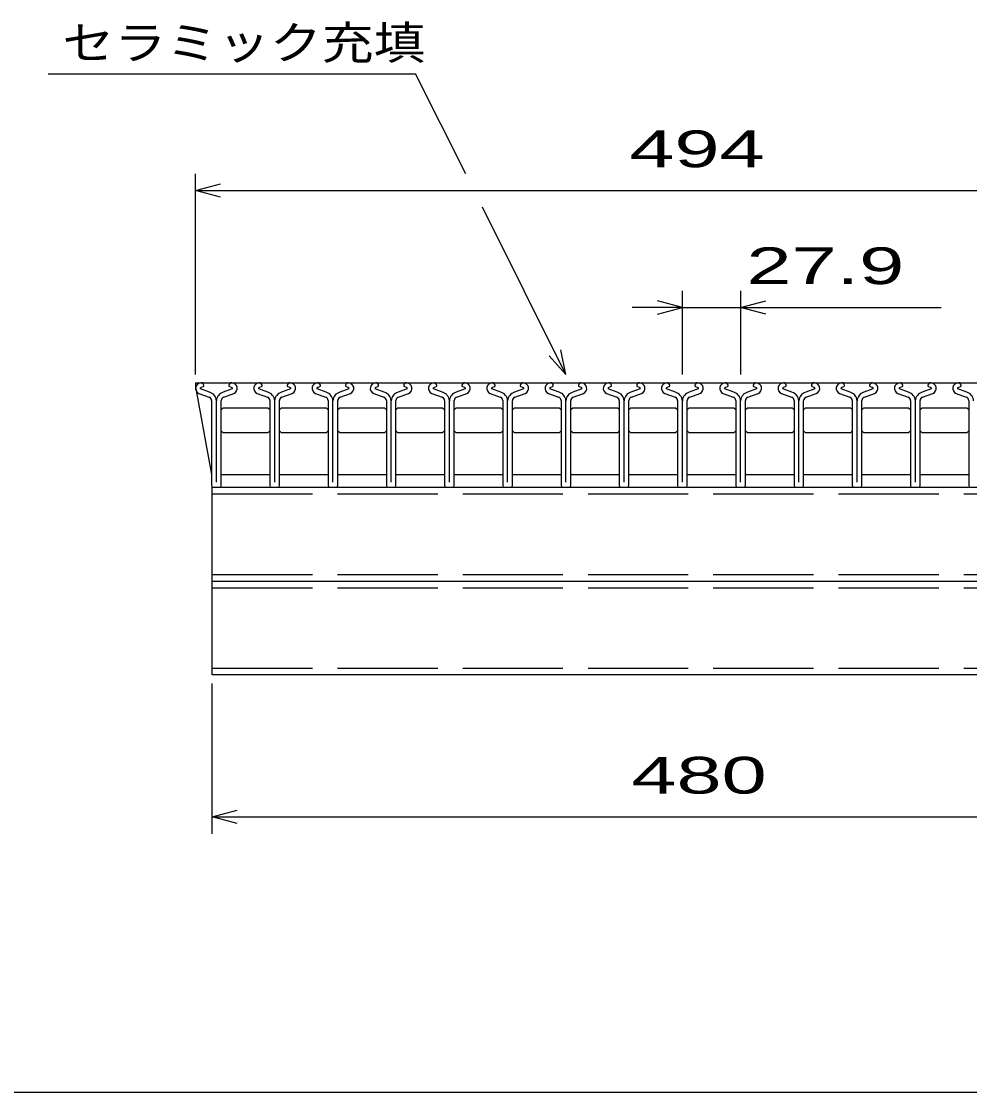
# Model space of a CAD drawing. Units: millimetres, scale not verified. Extents: x -1456 to 1389, y -1026 to 839.
# Drawn here: x -1010 to -556, y -921 to -408 of the extents above; entities that cross this region are included whole.
import ezdxf
from ezdxf.enums import TextEntityAlignment as Align

# ---------------------------------------------------------------- set-up
doc = ezdxf.new("R2010")
doc.units = ezdxf.units.MM
doc.header["$LTSCALE"] = 8
doc.linetypes.add('DASHED', pattern=[7.5, 6, -1.5])
for name, color, linetype, lineweight in [('0_2', 150, 'Continuous', 25), ('16', 3, 'Continuous', 25), ('22', 2, 'Continuous', 25)]:
    doc.layers.add(name, color=color, linetype=linetype, lineweight=lineweight)
doc.styles.add('ベクトル', font='')
doc.styles.get('ベクトル').set_extended_font_data('ベクトル')

msp = doc.modelspace()

# ---------------------------------------------------------------- linework, layer by layer
at = {"layer": '0_2'}
msp.add_line((1388.8, -921.2), (-1379.2, -921.2), dxfattribs=at)
at = {"layer": '16'}
for p, q in [((-927, -581.2), (-433, -581.2)), ((-927, -581.2), (-927, -583.2)), ((-927, -583.2), (-919.3, -625.2)), ((-920.299, -585.728), (-924.619, -584.208)), ((-924.46, -583.513), (-923.02, -582.813)), ((-923.02, -582.813), (-923.02, -582.583)), ((-909.402, -584.208), (-913.722, -585.728)), ((-911.001, -582.583), (-911.001, -582.813)), ((-911.001, -582.813), (-909.561, -583.513)), ((-892.399, -585.728), (-896.719, -584.208)), ((-896.56, -583.513), (-895.12, -582.813)), ((-895.12, -582.813), (-895.12, -582.583)), ((-881.502, -584.208), (-885.822, -585.728)), ((-883.101, -582.583), (-883.101, -582.813)), ((-883.101, -582.813), (-881.661, -583.513)), ((-864.499, -585.728), (-868.819, -584.208)), ((-868.66, -583.513), (-867.22, -582.813)), ((-867.22, -582.813), (-867.22, -582.583)), ((-853.602, -584.208), (-857.922, -585.728)), ((-855.201, -582.583), (-855.201, -582.813)), ((-855.201, -582.813), (-853.761, -583.513)), ((-836.599, -585.728), (-840.919, -584.208)), ((-840.76, -583.513), (-839.32, -582.813)), ((-839.32, -582.813), (-839.32, -582.583)), ((-825.702, -584.208), (-830.022, -585.728)), ((-827.301, -582.583), (-827.301, -582.813)), ((-827.301, -582.813), (-825.861, -583.513)), ((-808.699, -585.728), (-813.019, -584.208)), ((-812.86, -583.513), (-811.42, -582.813)), ((-811.42, -582.813), (-811.42, -582.583)), ((-797.802, -584.208), (-802.122, -585.728)), ((-799.401, -582.583), (-799.401, -582.813)), ((-799.401, -582.813), (-797.961, -583.513)), ((-780.799, -585.728), (-785.119, -584.208)), ((-784.96, -583.513), (-783.52, -582.813)), ((-783.52, -582.813), (-783.52, -582.583)), ((-769.902, -584.208), (-774.222, -585.728)), ((-771.501, -582.583), (-771.501, -582.813)), ((-771.501, -582.813), (-770.061, -583.513)), ((-752.899, -585.728), (-757.219, -584.208)), ((-757.06, -583.513), (-755.62, -582.813)), ((-755.62, -582.813), (-755.62, -582.583)), ((-742.002, -584.208), (-746.322, -585.728)), ((-743.601, -582.583), (-743.601, -582.813)), ((-743.601, -582.813), (-742.161, -583.513)), ((-724.999, -585.728), (-729.319, -584.208)), ((-729.16, -583.513), (-727.72, -582.813)), ((-727.72, -582.813), (-727.72, -582.583)), ((-714.102, -584.208), (-718.422, -585.728)), ((-715.701, -582.583), (-715.701, -582.813)), ((-715.701, -582.813), (-714.261, -583.513)), ((-697.099, -585.728), (-701.419, -584.208)), ((-701.26, -583.513), (-699.82, -582.813)), ((-699.82, -582.813), (-699.82, -582.583)), ((-686.202, -584.208), (-690.522, -585.728)), ((-687.801, -582.583), (-687.801, -582.813)), ((-687.801, -582.813), (-686.361, -583.513)), ((-669.199, -585.728), (-673.519, -584.208)), ((-673.36, -583.513), (-671.92, -582.813)), ((-671.92, -582.813), (-671.92, -582.583)), ((-658.302, -584.208), (-662.622, -585.728)), ((-659.901, -582.583), (-659.901, -582.813)), ((-659.901, -582.813), (-658.461, -583.513)), ((-641.299, -585.728), (-645.619, -584.208)), ((-645.46, -583.513), (-644.02, -582.813)), ((-644.02, -582.813), (-644.02, -582.583)), ((-630.402, -584.208), (-634.722, -585.728)), ((-632.001, -582.583), (-632.001, -582.813)), ((-632.001, -582.813), (-630.561, -583.513)), ((-613.399, -585.728), (-617.719, -584.208)), ((-617.56, -583.513), (-616.12, -582.813)), ((-616.12, -582.813), (-616.12, -582.583)), ((-602.502, -584.208), (-606.822, -585.728)), ((-604.101, -582.583), (-604.101, -582.813)), ((-604.101, -582.813), (-602.661, -583.513)), ((-585.499, -585.728), (-589.819, -584.208)), ((-589.66, -583.513), (-588.22, -582.813)), ((-588.22, -582.813), (-588.22, -582.583)), ((-574.602, -584.208), (-578.922, -585.728)), ((-576.201, -582.583), (-576.201, -582.813)), ((-576.201, -582.813), (-574.761, -583.513)), ((-557.599, -585.728), (-561.919, -584.208)), ((-561.76, -583.513), (-560.32, -582.813)), ((-560.32, -582.813), (-560.32, -582.583)), ((-925.379, -586.379), (-920.509, -588.089)), ((-919.31, -589.792), (-919.31, -630.512)), ((-917, -628.91), (-917, -589.84)), ((-914.71, -630.512), (-914.71, -589.792)), ((-913.512, -588.089), (-908.642, -586.379)), ((-897.479, -586.379), (-892.609, -588.089)), ((-891.41, -589.792), (-891.41, -630.512)), ((-889.1, -628.91), (-889.1, -589.84)), ((-886.81, -630.512), (-886.81, -589.792)), ((-885.612, -588.089), (-880.742, -586.379)), ((-869.579, -586.379), (-864.709, -588.089)), ((-863.51, -589.792), (-863.51, -630.512)), ((-861.2, -628.91), (-861.2, -589.84)), ((-858.91, -630.512), (-858.91, -589.792)), ((-857.712, -588.089), (-852.842, -586.379)), ((-841.679, -586.379), (-836.809, -588.089)), ((-835.61, -589.792), (-835.61, -630.512)), ((-833.3, -628.91), (-833.3, -589.84)), ((-831.01, -630.512), (-831.01, -589.792)), ((-829.812, -588.089), (-824.942, -586.379)), ((-813.779, -586.379), (-808.909, -588.089)), ((-807.71, -589.792), (-807.71, -630.512)), ((-805.4, -628.91), (-805.4, -589.84)), ((-803.11, -630.512), (-803.11, -589.792)), ((-801.912, -588.089), (-797.042, -586.379)), ((-785.879, -586.379), (-781.009, -588.089)), ((-779.81, -589.792), (-779.81, -630.512)), ((-777.5, -628.91), (-777.5, -589.84)), ((-775.21, -630.512), (-775.21, -589.792)), ((-774.012, -588.089), (-769.142, -586.379)), ((-757.979, -586.379), (-753.109, -588.089)), ((-751.91, -589.792), (-751.91, -630.512)), ((-749.6, -628.91), (-749.6, -589.84)), ((-747.31, -630.512), (-747.31, -589.792)), ((-746.112, -588.089), (-741.242, -586.379)), ((-730.079, -586.379), (-725.209, -588.089)), ((-724.01, -589.792), (-724.01, -630.512)), ((-721.7, -628.91), (-721.7, -589.84)), ((-719.41, -630.512), (-719.41, -589.792)), ((-718.212, -588.089), (-713.342, -586.379)), ((-702.179, -586.379), (-697.309, -588.089)), ((-696.11, -589.792), (-696.11, -630.512)), ((-693.8, -628.91), (-693.8, -589.84)), ((-691.51, -630.512), (-691.51, -589.792)), ((-690.312, -588.089), (-685.442, -586.379)), ((-674.279, -586.379), (-669.409, -588.089)), ((-668.21, -589.792), (-668.21, -630.512)), ((-665.9, -628.91), (-665.9, -589.84)), ((-663.61, -630.512), (-663.61, -589.792)), ((-662.412, -588.089), (-657.542, -586.379)), ((-646.379, -586.379), (-641.509, -588.089)), ((-640.31, -589.792), (-640.31, -630.512)), ((-638, -628.91), (-638, -589.84)), ((-635.71, -630.512), (-635.71, -589.792)), ((-634.512, -588.089), (-629.642, -586.379)), ((-618.479, -586.379), (-613.609, -588.089)), ((-612.41, -589.792), (-612.41, -630.512)), ((-610.1, -628.91), (-610.1, -589.84)), ((-607.81, -630.512), (-607.81, -589.792)), ((-606.612, -588.089), (-601.742, -586.379)), ((-590.579, -586.379), (-585.709, -588.089)), ((-584.51, -589.792), (-584.51, -630.512)), ((-582.2, -628.91), (-582.2, -589.84)), ((-579.91, -630.512), (-579.91, -589.792)), ((-578.712, -588.089), (-573.842, -586.379)), ((-562.679, -586.379), (-557.809, -588.089)), ((-556.61, -589.792), (-556.61, -630.512)), ((-914.75, -594.2), (-913.75, -593.2)), ((-913.75, -593.2), (-892.35, -593.2)), ((-892.35, -593.2), (-891.35, -594.2)), ((-886.85, -594.2), (-885.85, -593.2)), ((-885.85, -593.2), (-864.45, -593.2)), ((-864.45, -593.2), (-863.45, -594.2)), ((-858.95, -594.2), (-857.95, -593.2)), ((-857.95, -593.2), (-836.55, -593.2)), ((-836.55, -593.2), (-835.55, -594.2)), ((-831.05, -594.2), (-830.05, -593.2)), ((-830.05, -593.2), (-808.65, -593.2)), ((-808.65, -593.2), (-807.65, -594.2)), ((-803.15, -594.2), (-802.15, -593.2)), ((-802.15, -593.2), (-780.75, -593.2)), ((-780.75, -593.2), (-779.75, -594.2)), ((-775.25, -594.2), (-774.25, -593.2)), ((-774.25, -593.2), (-752.85, -593.2)), ((-752.85, -593.2), (-751.85, -594.2)), ((-747.35, -594.2), (-746.35, -593.2)), ((-746.35, -593.2), (-724.95, -593.2)), ((-724.95, -593.2), (-723.95, -594.2)), ((-719.45, -594.2), (-718.45, -593.2)), ((-718.45, -593.2), (-697.05, -593.2)), ((-697.05, -593.2), (-696.05, -594.2)), ((-691.55, -594.2), (-690.55, -593.2)), ((-690.55, -593.2), (-669.15, -593.2)), ((-669.15, -593.2), (-668.15, -594.2)), ((-663.65, -594.2), (-662.65, -593.2)), ((-662.65, -593.2), (-641.25, -593.2)), ((-641.25, -593.2), (-640.25, -594.2)), ((-635.75, -594.2), (-634.75, -593.2)), ((-634.75, -593.2), (-613.35, -593.2)), ((-613.35, -593.2), (-612.35, -594.2)), ((-607.85, -594.2), (-606.85, -593.2)), ((-606.85, -593.2), (-585.45, -593.2)), ((-585.45, -593.2), (-584.45, -594.2)), ((-579.95, -594.2), (-578.95, -593.2)), ((-578.95, -593.2), (-557.55, -593.2)), ((-557.55, -593.2), (-556.55, -594.2)), ((-913.75, -605.2), (-914.75, -604.2)), ((-892.35, -605.2), (-913.75, -605.2)), ((-891.35, -604.2), (-892.35, -605.2)), ((-885.85, -605.2), (-886.85, -604.2)), ((-864.45, -605.2), (-885.85, -605.2)), ((-863.45, -604.2), (-864.45, -605.2)), ((-857.95, -605.2), (-858.95, -604.2)), ((-836.55, -605.2), (-857.95, -605.2)), ((-835.55, -604.2), (-836.55, -605.2)), ((-830.05, -605.2), (-831.05, -604.2)), ((-808.65, -605.2), (-830.05, -605.2)), ((-807.65, -604.2), (-808.65, -605.2)), ((-802.15, -605.2), (-803.15, -604.2)), ((-780.75, -605.2), (-802.15, -605.2)), ((-779.75, -604.2), (-780.75, -605.2)), ((-774.25, -605.2), (-775.25, -604.2)), ((-752.85, -605.2), (-774.25, -605.2)), ((-751.85, -604.2), (-752.85, -605.2)), ((-746.35, -605.2), (-747.35, -604.2)), ((-724.95, -605.2), (-746.35, -605.2)), ((-723.95, -604.2), (-724.95, -605.2)), ((-718.45, -605.2), (-719.45, -604.2)), ((-697.05, -605.2), (-718.45, -605.2)), ((-696.05, -604.2), (-697.05, -605.2)), ((-690.55, -605.2), (-691.55, -604.2)), ((-669.15, -605.2), (-690.55, -605.2)), ((-668.15, -604.2), (-669.15, -605.2)), ((-662.65, -605.2), (-663.65, -604.2)), ((-641.25, -605.2), (-662.65, -605.2)), ((-640.25, -604.2), (-641.25, -605.2)), ((-634.75, -605.2), (-635.75, -604.2)), ((-613.35, -605.2), (-634.75, -605.2)), ((-612.35, -604.2), (-613.35, -605.2)), ((-606.85, -605.2), (-607.85, -604.2)), ((-585.45, -605.2), (-606.85, -605.2)), ((-584.45, -604.2), (-585.45, -605.2)), ((-578.95, -605.2), (-579.95, -604.2)), ((-557.55, -605.2), (-578.95, -605.2)), ((-556.55, -604.2), (-557.55, -605.2)), ((-914.7, -625.2), (-891.4, -625.2)), ((-886.8, -625.2), (-863.5, -625.2)), ((-858.9, -625.2), (-835.6, -625.2)), ((-831, -625.2), (-807.7, -625.2)), ((-803.1, -625.2), (-779.8, -625.2)), ((-775.2, -625.2), (-751.9, -625.2)), ((-747.3, -625.2), (-724, -625.2)), ((-719.4, -625.2), (-696.1, -625.2)), ((-691.5, -625.2), (-668.2, -625.2)), ((-663.6, -625.2), (-640.3, -625.2)), ((-635.7, -625.2), (-612.4, -625.2)), ((-607.8, -625.2), (-584.5, -625.2)), ((-579.9, -625.2), (-556.6, -625.2)), ((-919, -631.2), (-439, -631.2)), ((-919, -721.2), (-919, -631.2)), ((-918.61, -631.212), (-915.41, -631.212)), ((-890.71, -631.212), (-887.51, -631.212)), ((-862.81, -631.212), (-859.61, -631.212)), ((-834.91, -631.212), (-831.71, -631.212)), ((-807.01, -631.212), (-803.81, -631.212)), ((-779.11, -631.212), (-775.91, -631.212)), ((-751.21, -631.212), (-748.01, -631.212)), ((-723.31, -631.212), (-720.11, -631.212)), ((-695.41, -631.212), (-692.21, -631.212)), ((-667.51, -631.212), (-664.31, -631.212)), ((-639.61, -631.212), (-636.41, -631.212)), ((-611.71, -631.212), (-608.51, -631.212)), ((-583.81, -631.212), (-580.61, -631.212)), ((-919, -676.2), (-439, -676.2)), ((-439, -721.2), (-919, -721.2))]:
    msp.add_line(p, q, dxfattribs=at)
at = {"layer": '16', "linetype": 'DASHED'}
for p, q in [((-919, -634.4), (-439, -634.4)), ((-919, -673), (-439, -673)), ((-919, -679.4), (-439, -679.4)), ((-919, -718), (-439, -718))]:
    msp.add_line(p, q, dxfattribs=at)
at = {"layer": '16'}
for centre, radius, start, end in [((-924.31, -583.9), 2.7, 90.98, 246.68), ((-924.295, -583.916), 0.44, 111.91, 222.33), ((-924.469, -582.646), 1.45, 2.5, 85.55), ((-909.552, -582.646), 1.45, 94.45, 177.5), ((-909.711, -583.9), 2.7, 293.32, 89.02002), ((-909.726, -583.916), 0.44, 317.67, 68.08999), ((-896.41, -583.9), 2.7, 90.98, 246.68), ((-896.395, -583.916), 0.44, 111.91, 222.33), ((-896.569, -582.646), 1.45, 2.5, 85.55), ((-881.652, -582.646), 1.45, 94.45, 177.5), ((-881.811, -583.9), 2.7, 293.32, 89.02002), ((-881.826, -583.916), 0.44, 317.67, 68.08999), ((-868.51, -583.9), 2.7, 90.98, 246.68), ((-868.495, -583.916), 0.44, 111.91, 222.33), ((-868.669, -582.646), 1.45, 2.5, 85.55), ((-853.752, -582.646), 1.45, 94.45, 177.5), ((-853.911, -583.9), 2.7, 293.32, 89.02002), ((-853.926, -583.916), 0.44, 317.67, 68.08999), ((-840.61, -583.9), 2.7, 90.98, 246.68), ((-840.595, -583.916), 0.44, 111.91, 222.33), ((-840.769, -582.646), 1.45, 2.5, 85.55), ((-825.852, -582.646), 1.45, 94.45, 177.5), ((-826.011, -583.9), 2.7, 293.32, 89.02002), ((-826.026, -583.916), 0.44, 317.67, 68.08999), ((-812.71, -583.9), 2.7, 90.98, 246.68), ((-812.695, -583.916), 0.44, 111.91, 222.33), ((-812.869, -582.646), 1.45, 2.5, 85.55), ((-797.952, -582.646), 1.45, 94.45, 177.5), ((-798.111, -583.9), 2.7, 293.32, 89.02002), ((-798.126, -583.916), 0.44, 317.67, 68.08999), ((-784.81, -583.9), 2.7, 90.98, 246.68), ((-784.795, -583.916), 0.44, 111.91, 222.33), ((-784.969, -582.646), 1.45, 2.5, 85.55), ((-770.052, -582.646), 1.45, 94.45, 177.5), ((-770.211, -583.9), 2.7, 293.32, 89.02002), ((-770.226, -583.916), 0.44, 317.67, 68.08999), ((-756.91, -583.9), 2.7, 90.98, 246.68), ((-756.895, -583.916), 0.44, 111.91, 222.33), ((-757.069, -582.646), 1.45, 2.5, 85.55), ((-742.152, -582.646), 1.45, 94.45, 177.5), ((-742.311, -583.9), 2.7, 293.32, 89.02002), ((-742.326, -583.916), 0.44, 317.67, 68.08999), ((-729.01, -583.9), 2.7, 90.98, 246.68), ((-728.995, -583.916), 0.44, 111.91, 222.33), ((-729.169, -582.646), 1.45, 2.5, 85.55), ((-714.252, -582.646), 1.45, 94.45, 177.5), ((-714.411, -583.9), 2.7, 293.32, 89.02002), ((-714.426, -583.916), 0.44, 317.67, 68.08999), ((-701.11, -583.9), 2.7, 90.98, 246.68), ((-701.095, -583.916), 0.44, 111.91, 222.33), ((-701.269, -582.646), 1.45, 2.5, 85.55), ((-686.352, -582.646), 1.45, 94.45, 177.5), ((-686.511, -583.9), 2.7, 293.32, 89.02002), ((-686.526, -583.916), 0.44, 317.67, 68.08999), ((-673.21, -583.9), 2.7, 90.98, 246.68), ((-673.195, -583.916), 0.44, 111.91, 222.33), ((-673.369, -582.646), 1.45, 2.5, 85.55), ((-658.452, -582.646), 1.45, 94.45, 177.5), ((-658.611, -583.9), 2.7, 293.32, 89.02002), ((-658.626, -583.916), 0.44, 317.67, 68.08999), ((-645.31, -583.9), 2.7, 90.98, 246.68), ((-645.295, -583.916), 0.44, 111.91, 222.33), ((-645.469, -582.646), 1.45, 2.5, 85.55), ((-630.552, -582.646), 1.45, 94.45, 177.5), ((-630.711, -583.9), 2.7, 293.32, 89.02002), ((-630.726, -583.916), 0.44, 317.67, 68.08999), ((-617.41, -583.9), 2.7, 90.98, 246.68), ((-617.395, -583.916), 0.44, 111.91, 222.33), ((-617.569, -582.646), 1.45, 2.5, 85.55), ((-602.652, -582.646), 1.45, 94.45, 177.5), ((-602.811, -583.9), 2.7, 293.32, 89.02002), ((-602.826, -583.916), 0.44, 317.67, 68.08999), ((-589.51, -583.9), 2.7, 90.98, 246.68), ((-589.495, -583.916), 0.44, 111.91, 222.33), ((-589.669, -582.646), 1.45, 2.5, 85.55), ((-574.752, -582.646), 1.45, 94.45, 177.5), ((-574.911, -583.9), 2.7, 293.32, 89.02002), ((-574.926, -583.916), 0.44, 317.67, 68.08999), ((-561.61, -583.9), 2.7, 90.98, 246.68), ((-561.595, -583.916), 0.44, 111.91, 222.33), ((-561.769, -582.646), 1.45, 2.5, 85.55), ((-921.109, -589.789), 1.8, 0, 70.58), ((-921.59, -590.143), 4.6, 3.78, 73.7), ((-912.431, -590.143), 4.6, 106.3, 176.22), ((-912.912, -589.789), 1.8, 109.42, 180), ((-893.209, -589.789), 1.8, 0, 70.58), ((-893.69, -590.143), 4.6, 3.78, 73.7), ((-884.531, -590.143), 4.6, 106.3, 176.22), ((-885.012, -589.789), 1.8, 109.42, 180), ((-865.309, -589.789), 1.8, 0, 70.58), ((-865.79, -590.143), 4.6, 3.78, 73.7), ((-856.631, -590.143), 4.6, 106.3, 176.22), ((-857.112, -589.789), 1.8, 109.42, 180), ((-837.409, -589.789), 1.8, 0, 70.58), ((-837.89, -590.143), 4.6, 3.78, 73.7), ((-828.731, -590.143), 4.6, 106.3, 176.22), ((-829.212, -589.789), 1.8, 109.42, 180), ((-809.509, -589.789), 1.8, 0, 70.58), ((-809.99, -590.143), 4.6, 3.78, 73.7), ((-800.831, -590.143), 4.6, 106.3, 176.22), ((-801.312, -589.789), 1.8, 109.42, 180), ((-781.609, -589.789), 1.8, 0, 70.58), ((-782.09, -590.143), 4.6, 3.78, 73.7), ((-772.931, -590.143), 4.6, 106.3, 176.22), ((-773.412, -589.789), 1.8, 109.42, 180), ((-753.709, -589.789), 1.8, 0, 70.58), ((-754.19, -590.143), 4.6, 3.78, 73.7), ((-745.031, -590.143), 4.6, 106.3, 176.22), ((-745.512, -589.789), 1.8, 109.42, 180), ((-725.809, -589.789), 1.8, 0, 70.58), ((-726.29, -590.143), 4.6, 3.78, 73.7), ((-717.131, -590.143), 4.6, 106.3, 176.22), ((-717.612, -589.789), 1.8, 109.42, 180), ((-697.909, -589.789), 1.8, 0, 70.58), ((-698.39, -590.143), 4.6, 3.78, 73.7), ((-689.231, -590.143), 4.6, 106.3, 176.22), ((-689.712, -589.789), 1.8, 109.42, 180), ((-670.009, -589.789), 1.8, 0, 70.58), ((-670.49, -590.143), 4.6, 3.78, 73.7), ((-661.331, -590.143), 4.6, 106.3, 176.22), ((-661.812, -589.789), 1.8, 109.42, 180), ((-642.109, -589.789), 1.8, 0, 70.58), ((-642.59, -590.143), 4.6, 3.78, 73.7), ((-633.431, -590.143), 4.6, 106.3, 176.22), ((-633.912, -589.789), 1.8, 109.42, 180), ((-614.209, -589.789), 1.8, 0, 70.58), ((-614.69, -590.143), 4.6, 3.78, 73.7), ((-605.531, -590.143), 4.6, 106.3, 176.22), ((-606.012, -589.789), 1.8, 109.42, 180), ((-586.309, -589.789), 1.8, 0, 70.58), ((-586.79, -590.143), 4.6, 3.78, 73.7), ((-577.631, -590.143), 4.6, 106.3, 176.22), ((-578.112, -589.789), 1.8, 109.42, 180), ((-558.409, -589.789), 1.8, 0, 70.58), ((-558.89, -590.143), 4.6, 3.78, 73.7), ((-918.61, -630.512), 0.7, 180, 270), ((-915.41, -630.512), 0.7, 270, 0), ((-890.71, -630.512), 0.7, 180, 270), ((-887.51, -630.512), 0.7, 270, 0), ((-862.81, -630.512), 0.7, 180, 270), ((-859.61, -630.512), 0.7, 270, 0), ((-834.91, -630.512), 0.7, 180, 270), ((-831.71, -630.512), 0.7, 270, 0), ((-807.01, -630.512), 0.7, 180, 270), ((-803.81, -630.512), 0.7, 270, 0), ((-779.11, -630.512), 0.7, 180, 270), ((-775.91, -630.512), 0.7, 270, 0), ((-751.21, -630.512), 0.7, 180, 270), ((-748.01, -630.512), 0.7, 270, 0), ((-723.31, -630.512), 0.7, 180, 270), ((-720.11, -630.512), 0.7, 270, 0), ((-695.41, -630.512), 0.7, 180, 270), ((-692.21, -630.512), 0.7, 270, 0), ((-667.51, -630.512), 0.7, 180, 270), ((-664.31, -630.512), 0.7, 270, 0), ((-639.61, -630.512), 0.7, 180, 270), ((-636.41, -630.512), 0.7, 270, 0), ((-611.71, -630.512), 0.7, 180, 270), ((-608.51, -630.512), 0.7, 270, 0), ((-583.81, -630.512), 0.7, 180, 270), ((-580.61, -630.512), 0.7, 270, 0), ((-555.91, -630.512), 0.7, 180, 270)]:
    msp.add_arc(centre, radius, start, end, dxfattribs=at)
at = {"layer": '22', "color": 4}
for p, q in [((-997.6, -433.2), (-821.6, -433.2)), ((-797.6, -481.2), (-821.6, -433.2)), ((-927, -577.2), (-927, -481.2)), ((-927, -489.2), (-915, -486)), ((-915, -492.4), (-927, -489.2)), ((-927, -489.2), (-433, -489.2)), ((-749.6, -577.2), (-789.6, -497.2)), ((-693.8, -577.2), (-693.8, -537.2)), ((-665.9, -537.2), (-665.9, -577.2)), ((-693.8, -545.2), (-705.8, -542)), ((-665.9, -545.2), (-653.9, -542)), ((-693.8, -545.2), (-717.8, -545.2)), ((-705.8, -548.4), (-693.8, -545.2)), ((-693.8, -545.2), (-665.9, -545.2)), ((-653.9, -548.4), (-665.9, -545.2)), ((-665.9, -545.2), (-569.9, -545.2)), ((-749.6, -577.2), (-757.6, -568.4)), ((-749.6, -577.2), (-752, -565.52)), ((-919, -797.2), (-919, -725.2)), ((-919, -789.2), (-907, -786)), ((-907, -792.4), (-919, -789.2)), ((-919, -789.2), (-439, -789.2))]:
    msp.add_line(p, q, dxfattribs=at)

# ---------------------------------------------------------------- texts
at = {"layer": '22', "style": 'ベクトル'}
for s, height, width, p in [('セラミック充填', 15.84, 1.15, (-990.8, -418.4)), (' 494 ', 17.6, 1.65, (-730, -469.2)), (' 27.9 ', 17.6, 1.65, (-673.9, -525.2)), (' 480 ', 17.6, 1.65, (-729, -769.2))]:
    msp.add_text(s, height=height, dxfattribs=dict(at, width=width)).set_placement(p, align=Align.MIDDLE_LEFT)

doc.saveas('drawing.dxf')
